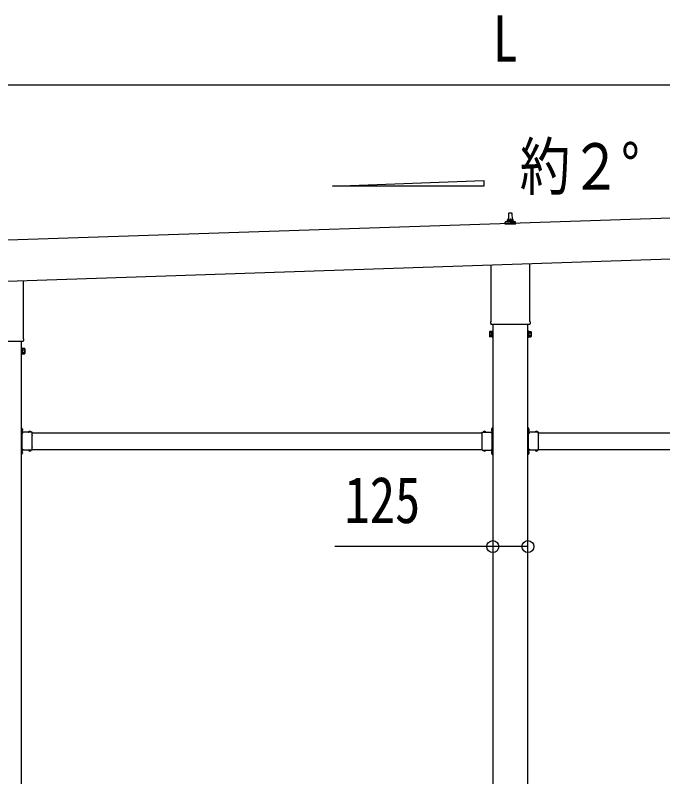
# Model space of a CAD drawing. Units: millimetres, scale not verified. Extents: x -21025 to 21025, y -14850 to 14850.
# Drawn here: x -650 to 1651, y -3014 to -309 of the extents above; entities that cross this region are included whole.
import ezdxf
from ezdxf.enums import TextEntityAlignment as Align

# ---------------------------------------------------------------- set-up
doc = ezdxf.new("R2010")
doc.units = ezdxf.units.MM
doc.header["$LTSCALE"] = 60
for name, color, linetype in [('0-5_YKK_13', 4, 'Continuous'), ('0-6_YKK_A1', 4, 'Continuous'), ('0-7_YKK_D', 6, 'Continuous')]:
    doc.layers.add(name, color=color, linetype=linetype)
doc.styles.add('ＭＳ ゴシック', font='')
doc.styles.get('ＭＳ ゴシック').set_extended_font_data('MS Gothic')

msp = doc.modelspace()

# ---------------------------------------------------------------- linework, layer by layer
at = {"layer": '0-5_YKK_13'}
for p, q in [((1103.82, -1035.74), (1104.54, -1012.21)), ((1105.54, -1011.24), (1114.09, -1011.24)), ((1115.09, -1012.21), (1115.82, -1035.74)), ((1091.57, -1051.24), (1091.57, -1043.53)), ((1128.07, -1051.24), (1091.57, -1051.24)), ((1091.95, -1042.74), (1127.68, -1042.74)), ((1092.33, -1042.55), (1099.05, -1040.92)), ((1099.43, -1040.74), (1120.2, -1040.74)), ((1099.82, -1039.95), (1099.82, -1035.74)), ((1100.82, -1035.74), (1118.82, -1035.74)), ((1119.82, -1039.95), (1119.82, -1035.74)), ((1127.3, -1042.55), (1120.58, -1040.92)), ((1128.07, -1051.24), (1128.07, -1043.53)), ((1041.52, -1395.23), (1041.52, -1195.86)), ((1178.12, -1191.3), (1178.12, -1395.23)), ((-621.88, -1251.3), (-621.88, -1455.23)), ((1039.82, -1404), (1039.82, -1398.5)), ((1179.82, -1398.5), (1179.82, -1404)), ((1035.82, -1433.5), (1036.58, -1432.19)), ((1035.82, -1433.5), (1035.82, -1450.5)), ((1177.75, -1407.5), (1041.88, -1407.5)), ((1183.82, -1433.5), (1183.06, -1432.19)), ((1183.82, -1433.5), (1183.82, -1450.5)), ((-620.18, -1458.5), (-620.18, -1464)), ((1035.82, -1450.5), (1036.58, -1451.81)), ((1042.82, -1437.09), (1036.58, -1437.09)), ((1042.82, -1446.91), (1036.58, -1446.91)), ((1042.82, -1451.81), (1036.58, -1451.81)), ((1045.32, -1451.2), (1042.82, -1451.2)), ((1174.32, -1451.2), (1176.82, -1451.2)), ((1176.82, -1437.09), (1183.06, -1437.09)), ((1176.82, -1446.91), (1183.06, -1446.91)), ((1176.82, -1451.81), (1183.06, -1451.81)), ((1183.82, -1450.5), (1183.06, -1451.81)), ((-622.25, -1467.5), (-758.12, -1467.5)), ((-625.68, -1511.2), (-623.18, -1511.2)), ((-623.18, -1497.09), (-616.94, -1497.09)), ((-623.18, -1506.91), (-616.94, -1506.91)), ((-623.18, -1511.81), (-616.94, -1511.81)), ((-616.18, -1493.5), (-616.94, -1492.19)), ((-616.18, -1510.5), (-616.94, -1511.81)), ((-616.18, -1493.5), (-616.18, -1510.5)), ((-626.08, -1774.5), (-627.68, -1774.5)), ((-627.68, -1779), (-626.08, -1779)), ((-626.08, -1780), (-627.68, -1780)), ((-621.98, -1782), (-627.68, -1782)), ((-626.08, -1784), (-627.68, -1784)), ((-627.68, -1785), (-626.08, -1785)), ((-626.08, -1791.46), (-626.08, -1774.5)), ((-626.08, -1777.97), (-626.08, -1786.04)), ((-626.08, -1780.87), (-623.43, -1779.55)), ((-626.08, -1783.13), (-623.43, -1784.45)), ((-625.22, -1777.27), (-625.38, -1777.27)), ((1041.62, -1782), (1047.32, -1782)), ((1045.72, -1780.87), (1043.06, -1779.55)), ((1045.72, -1783.13), (1043.06, -1784.45)), ((1044.85, -1777.27), (1045.02, -1777.27)), ((1045.72, -1774.5), (1047.32, -1774.5)), ((1045.72, -1791.46), (1045.72, -1774.5)), ((1045.72, -1777.97), (1045.72, -1786.04)), ((1047.32, -1779), (1045.72, -1779)), ((1045.72, -1780), (1047.32, -1780)), ((1045.72, -1784), (1047.32, -1784)), ((1047.32, -1785), (1045.72, -1785)), ((1173.92, -1774.5), (1172.32, -1774.5)), ((1172.32, -1779), (1173.92, -1779)), ((1173.92, -1780), (1172.32, -1780)), ((1178.02, -1782), (1172.32, -1782)), ((1173.92, -1784), (1172.32, -1784)), ((1172.32, -1785), (1173.92, -1785)), ((1173.92, -1791.46), (1173.92, -1774.5)), ((1173.92, -1777.97), (1173.92, -1786.04)), ((1173.92, -1780.87), (1176.57, -1779.55)), ((1173.92, -1783.13), (1176.57, -1784.45)), ((1174.78, -1777.27), (1174.62, -1777.27)), ((-589.68, -1789.9), (-626.08, -1789.9)), ((-625.68, -1791.5), (-622.68, -1791.5)), ((-625.68, -1800.29), (-625.68, -1793.5)), ((-625.68, -1842.29), (-625.68, -1801.71)), ((-625.22, -1786.74), (-625.38, -1786.74)), ((-602.42, -1789.04), (-602.42, -1789.2)), ((-593.65, -1789.9), (-601.72, -1789.9)), ((-598.81, -1789.9), (-600.13, -1787.24)), ((-596.56, -1789.9), (-595.23, -1787.24)), ((-592.95, -1789.04), (-592.95, -1789.2)), ((-589.68, -1800.29), (-589.68, -1789.9)), ((-589.68, -1842.29), (-589.68, -1801.71)), ((1009.32, -1800.29), (1009.32, -1789.9)), ((1009.32, -1789.9), (1045.72, -1789.9)), ((1009.32, -1842.29), (1009.32, -1801.71)), ((1012.58, -1789.04), (1012.58, -1789.2)), ((1013.28, -1789.9), (1021.35, -1789.9)), ((1016.19, -1789.9), (1014.87, -1787.24)), ((1018.44, -1789.9), (1019.77, -1787.24)), ((1022.05, -1789.04), (1022.05, -1789.2)), ((1045.32, -1791.5), (1042.32, -1791.5)), ((1044.85, -1786.74), (1045.02, -1786.74)), ((1045.32, -1800.29), (1045.32, -1793.5)), ((1045.32, -1842.29), (1045.32, -1801.71)), ((1210.32, -1789.9), (1173.92, -1789.9)), ((1174.32, -1791.5), (1177.32, -1791.5)), ((1174.32, -1800.29), (1174.32, -1793.5)), ((1174.32, -1842.29), (1174.32, -1801.71)), ((1174.78, -1786.74), (1174.62, -1786.74)), ((1197.58, -1789.04), (1197.58, -1789.2)), ((1206.35, -1789.9), (1198.28, -1789.9)), ((1201.19, -1789.9), (1199.87, -1787.24)), ((1203.44, -1789.9), (1204.77, -1787.24)), ((1207.05, -1789.04), (1207.05, -1789.2)), ((1210.32, -1800.29), (1210.32, -1789.9)), ((1210.32, -1842.29), (1210.32, -1801.71)), ((-626.08, -1860), (-627.68, -1860)), ((-626.08, -1864), (-627.68, -1864)), ((-626.08, -1869.5), (-626.08, -1852.54)), ((-589.68, -1854.1), (-626.08, -1854.1)), ((-626.08, -1857.97), (-626.08, -1866.04)), ((-626.08, -1860.87), (-623.43, -1859.55)), ((-626.08, -1863.13), (-623.43, -1864.45)), ((-625.68, -1850.5), (-625.68, -1843.71)), ((-622.68, -1852.5), (-625.68, -1852.5)), ((-625.22, -1857.27), (-625.38, -1857.27)), ((-602.42, -1854.96), (-602.42, -1854.8)), ((-593.65, -1854.1), (-601.72, -1854.1)), ((-598.81, -1854.1), (-600.13, -1856.76)), ((-596.56, -1854.1), (-595.23, -1856.76)), ((-592.95, -1854.96), (-592.95, -1854.8)), ((-589.68, -1854.1), (-589.68, -1843.71)), ((1009.32, -1854.1), (1009.32, -1843.71)), ((1009.32, -1854.1), (1045.72, -1854.1)), ((1012.58, -1854.96), (1012.58, -1854.8)), ((1013.28, -1854.1), (1021.35, -1854.1)), ((1016.19, -1854.1), (1014.87, -1856.76)), ((1018.44, -1854.1), (1019.77, -1856.76)), ((1022.05, -1854.96), (1022.05, -1854.8)), ((1042.32, -1852.5), (1045.32, -1852.5)), ((1045.72, -1860.87), (1043.06, -1859.55)), ((1045.72, -1863.13), (1043.06, -1864.45)), ((1044.85, -1857.27), (1045.02, -1857.27)), ((1045.32, -1850.5), (1045.32, -1843.71)), ((1045.72, -1869.5), (1045.72, -1852.54)), ((1045.72, -1857.97), (1045.72, -1866.04)), ((1045.72, -1860), (1047.32, -1860)), ((1045.72, -1864), (1047.32, -1864)), ((1173.92, -1860), (1172.32, -1860)), ((1173.92, -1864), (1172.32, -1864)), ((1173.92, -1869.5), (1173.92, -1852.54)), ((1210.32, -1854.1), (1173.92, -1854.1)), ((1173.92, -1857.97), (1173.92, -1866.04)), ((1173.92, -1860.87), (1176.57, -1859.55)), ((1173.92, -1863.13), (1176.57, -1864.45)), ((1174.32, -1850.5), (1174.32, -1843.71)), ((1177.32, -1852.5), (1174.32, -1852.5)), ((1174.78, -1857.27), (1174.62, -1857.27)), ((1197.58, -1854.96), (1197.58, -1854.8)), ((1206.35, -1854.1), (1198.28, -1854.1)), ((1201.19, -1854.1), (1199.87, -1856.76)), ((1203.44, -1854.1), (1204.77, -1856.76)), ((1207.05, -1854.96), (1207.05, -1854.8)), ((1210.32, -1854.1), (1210.32, -1843.71)), ((-626.08, -1869.5), (-627.68, -1869.5)), ((-625.22, -1866.74), (-625.38, -1866.74)), ((1044.85, -1866.74), (1045.02, -1866.74)), ((1045.72, -1869.5), (1047.32, -1869.5)), ((1173.92, -1869.5), (1172.32, -1869.5)), ((1174.78, -1866.74), (1174.62, -1866.74))]:
    msp.add_line(p, q, dxfattribs=at)
for points in [[(1042.82, -1451.81), (1042.82, -1432.19), (1036.58, -1432.19)], [(1042.82, -1451.2), (1042.82, -1432.8), (1045.32, -1432.8)], [(1176.82, -1451.2), (1176.82, -1432.8), (1174.32, -1432.8)], [(1176.82, -1451.81), (1176.82, -1432.19), (1183.06, -1432.19)], [(-623.18, -1511.2), (-623.18, -1492.8), (-625.68, -1492.8)], [(-623.18, -1511.81), (-623.18, -1492.19), (-616.94, -1492.19)], [(-627.68, -1789.5), (-627.68, -1783.5), (-627.68, -1780.5), (-627.68, -1774.5)], [(1047.32, -1789.5), (1047.32, -1783.5), (1047.32, -1780.5), (1047.32, -1774.5)], [(1172.32, -1789.5), (1172.32, -1783.5), (1172.32, -1780.5), (1172.32, -1774.5)], [(-625.68, -1793.5), (-622.68, -1793.5), (-622.68, -1789.9)], [(1045.32, -1793.5), (1042.32, -1793.5), (1042.32, -1789.9)], [(1174.32, -1793.5), (1177.32, -1793.5), (1177.32, -1789.9)], [(-627.68, -1869.5), (-627.68, -1863.5), (-627.68, -1860.5), (-627.68, -1854.5)], [(-625.68, -1850.5), (-622.68, -1850.5), (-622.68, -1854.1)], [(1045.32, -1850.5), (1042.32, -1850.5), (1042.32, -1854.1)], [(1047.32, -1869.5), (1047.32, -1863.5), (1047.32, -1860.5), (1047.32, -1854.5)], [(1172.32, -1869.5), (1172.32, -1863.5), (1172.32, -1860.5), (1172.32, -1854.5)], [(1174.32, -1850.5), (1177.32, -1850.5), (1177.32, -1854.1)]]:
    msp.add_lwpolyline(points, dxfattribs=at)
for points in [[(1045.32, -1452.5), (1045.32, -1431.5), (1047.32, -1431.5), (1047.32, -1452.5)], [(1174.32, -1452.5), (1174.32, -1431.5), (1172.32, -1431.5), (1172.32, -1452.5)], [(-625.68, -1512.5), (-625.68, -1491.5), (-627.68, -1491.5), (-627.68, -1512.5)]]:
    msp.add_lwpolyline(points, close=True, dxfattribs=at)
for centre, radius, start, end in [((1105.54, -1012.24), 1, 90, 178.60509), ((1114.09, -1012.24), 1, 1.39491, 90), ((1092.57, -1043.53), 1, 103.62699, 180), ((1098.82, -1039.95), 1, 283.62699, 0), ((1103.9, -1036.37), 4.13, 90, 171.17633), ((1100.82, -1036.74), 1, 90, 180), ((1113.15, -1035.74), 4.83, 133.60282, 180), ((1106.48, -1035.74), 4.83, 0, 46.39718), ((1115.73, -1036.37), 4.13, 8.82367, 90), ((1118.82, -1036.74), 1, 0, 90), ((1120.82, -1039.95), 1, 180, 256.37301), ((1127.07, -1043.53), 1, 0, 76.37301), ((1043.82, -1398.5), 4, 125.09963, 180), ((1043.82, -1404), 4, 180, 194.47751), ((1043.82, -1404), 4, 194.47751, 241.04498), ((1175.82, -1404), 4, 298.95502, 345.52249), ((1175.82, -1398.5), 4, 0, 54.90037), ((1175.82, -1404), 4, 345.52249, 0), ((1040.16, -1434.64), 4.34, 145.61575, 214.38425), ((1179.47, -1434.64), 4.34, 325.61575, 34.38425), ((-624.18, -1458.5), 4, 0, 54.90037), ((1052.06, -1442), 16.24, 162.41205, 197.58795), ((1040.16, -1449.36), 4.34, 145.61575, 214.38425), ((1167.58, -1442), 16.24, 342.41205, 17.58795), ((1179.47, -1449.36), 4.34, 325.61575, 34.38425), ((-624.18, -1464), 4, 298.95502, 345.52249), ((-624.18, -1464), 4, 345.52249, 0), ((-620.53, -1494.64), 4.34, 325.61575, 34.38425), ((-632.42, -1502), 16.24, 342.41205, 17.58795), ((-620.53, -1509.36), 4.34, 325.61575, 34.38425), ((-625.38, -1777.97), 0.7, 90, 180), ((-625.22, -1778.13), 0.862, 39.12355, 90), ((-629.98, -1782), 7, 0, 39.12355), ((-629.98, -1782), 7, 320.87645, 0), ((1049.62, -1782), 7, 140.87645, 180), ((1049.62, -1782), 7, 180, 219.12355), ((1044.85, -1778.13), 0.862, 90, 140.87645), ((1045.02, -1777.97), 0.7, 0, 90), ((1174.62, -1777.97), 0.7, 90, 180), ((1174.78, -1778.13), 0.862, 39.12355, 90), ((1170.02, -1782), 7, 0, 39.12355), ((1170.02, -1782), 7, 320.87645, 0), ((-625.68, -1789.5), 2, 180, 270), ((-625.38, -1786.04), 0.7, 180, 270), ((-626.38, -1801), 1, 314.427, 45.573), ((-625.22, -1785.87), 0.862, 270, 320.87645), ((-601.56, -1789.04), 0.862, 129.12355, 180), ((-601.72, -1789.2), 0.7, 180, 270), ((-597.68, -1793.8), 7, 90, 129.12355), ((-597.68, -1793.8), 7, 50.87645, 90), ((-593.65, -1789.2), 0.7, 270, 0), ((-593.81, -1789.04), 0.862, 0, 50.87645), ((-588.98, -1801), 1, 134.427, 225.573), ((1008.62, -1801), 1, 314.427, 45.573), ((1013.44, -1789.04), 0.862, 129.12355, 180), ((1013.28, -1789.2), 0.7, 180, 270), ((1017.32, -1793.8), 7, 90, 129.12355), ((1017.32, -1793.8), 7, 50.87645, 90), ((1021.35, -1789.2), 0.7, 270, 0), ((1021.19, -1789.04), 0.862, 0, 50.87645), ((1044.85, -1785.87), 0.862, 219.12355, 270), ((1045.02, -1786.04), 0.7, 270, 0), ((1046.02, -1801), 1, 134.427, 225.573), ((1045.32, -1789.5), 2, 270, 0), ((1174.32, -1789.5), 2, 180, 270), ((1174.62, -1786.04), 0.7, 180, 270), ((1173.62, -1801), 1, 314.427, 45.573), ((1174.78, -1785.87), 0.862, 270, 320.87645), ((1198.44, -1789.04), 0.862, 129.12355, 180), ((1198.28, -1789.2), 0.7, 180, 270), ((1202.32, -1793.8), 7, 90, 129.12355), ((1202.32, -1793.8), 7, 50.87645, 90), ((1206.35, -1789.2), 0.7, 270, 0), ((1206.19, -1789.04), 0.862, 0, 50.87645), ((1211.02, -1801), 1, 134.427, 225.573), ((-625.68, -1854.5), 2, 90, 180), ((-625.38, -1857.97), 0.7, 90, 180), ((-625.38, -1866.04), 0.7, 180, 270), ((-626.38, -1843), 1, 314.427, 45.573), ((-625.22, -1858.13), 0.862, 39.12355, 90), ((-625.22, -1865.87), 0.862, 270, 320.87645), ((-629.98, -1862), 7, 0, 39.12355), ((-629.98, -1862), 7, 320.87645, 0), ((-601.72, -1854.8), 0.7, 90, 180), ((-601.56, -1854.96), 0.862, 180, 230.87645), ((-597.68, -1850.2), 7, 230.87645, 270), ((-597.68, -1850.2), 7, 270, 309.12355), ((-593.65, -1854.8), 0.7, 0, 90), ((-593.81, -1854.96), 0.862, 309.12355, 0), ((-588.98, -1843), 1, 134.427, 225.573), ((1008.62, -1843), 1, 314.427, 45.573), ((1013.28, -1854.8), 0.7, 90, 180), ((1013.44, -1854.96), 0.862, 180, 230.87645), ((1017.32, -1850.2), 7, 230.87645, 270), ((1017.32, -1850.2), 7, 270, 309.12355), ((1021.35, -1854.8), 0.7, 0, 90), ((1021.19, -1854.96), 0.862, 309.12355, 0), ((1049.62, -1862), 7, 140.87645, 180), ((1049.62, -1862), 7, 180, 219.12355), ((1044.85, -1858.13), 0.862, 90, 140.87645), ((1044.85, -1865.87), 0.862, 219.12355, 270), ((1046.02, -1843), 1, 134.427, 225.573), ((1045.02, -1857.97), 0.7, 0, 90), ((1045.02, -1866.04), 0.7, 270, 0), ((1045.32, -1854.5), 2, 0, 90), ((1174.32, -1854.5), 2, 90, 180), ((1174.62, -1857.97), 0.7, 90, 180), ((1174.62, -1866.04), 0.7, 180, 270), ((1173.62, -1843), 1, 314.427, 45.573), ((1174.78, -1858.13), 0.862, 39.12355, 90), ((1174.78, -1865.87), 0.862, 270, 320.87645), ((1170.02, -1862), 7, 0, 39.12355), ((1170.02, -1862), 7, 320.87645, 0), ((1198.28, -1854.8), 0.7, 90, 180), ((1198.44, -1854.96), 0.862, 180, 230.87645), ((1202.32, -1850.2), 7, 230.87645, 270), ((1202.32, -1850.2), 7, 270, 309.12355), ((1206.35, -1854.8), 0.7, 0, 90), ((1206.19, -1854.96), 0.862, 309.12355, 0), ((1211.02, -1843), 1, 134.427, 225.573)]:
    msp.add_arc(centre, radius, start, end, dxfattribs=at)
at = {"layer": '0-6_YKK_A1'}
for p, q in [((477.88, -916.48), (1015.48, -896.61)), ((1015.48, -916.48), (477.88, -916.48)), ((1015.48, -896.61), (1015.48, -916.48)), ((3800.69, -958.83), (-1591.32, -1138.54)), ((-1586.49, -1283.46), (3805.52, -1103.72)), ((1047.32, -1407.5), (1047.32, -4265)), ((1172.32, -4265), (1172.32, -1407.5)), ((-627.68, -4265), (-627.68, -1467.5)), ((-589.68, -1792), (1009.32, -1792)), ((1210.32, -1792), (2809.32, -1792)), ((-622.68, -1852), (-627.18, -1852)), ((-589.68, -1852), (1009.32, -1852)), ((1042.32, -1852), (1046.82, -1852)), ((1177.32, -1852), (1172.82, -1852)), ((1210.32, -1852), (2809.32, -1852))]:
    msp.add_line(p, q, dxfattribs=at)
for points in [[(-622.68, -1792), (-627.18, -1792), (-627.18, -1852)], [(1042.32, -1792), (1046.82, -1792), (1046.82, -1852)], [(1177.32, -1792), (1172.82, -1792), (1172.82, -1852)]]:
    msp.add_lwpolyline(points, dxfattribs=at)
at = {"layer": '0-7_YKK_D'}
msp.add_line((3573, -557.55), (-1358.79, -557.55), dxfattribs=at)
msp.add_lwpolyline([(1172.32, -2196.34), (1047.32, -2196.34), (486.32, -2196.34)], dxfattribs=at)
msp.add_lwpolyline([(1172.32, -2196.34), (1047.32, -2196.34), (486.32, -2196.34)], dxfattribs=at)
for centre in [(1047.32, -2196.34), (1047.32, -2196.34), (1172.32, -2196.34), (1172.32, -2196.34)]:
    msp.add_circle(centre, 21.25, dxfattribs=at)

# ---------------------------------------------------------------- texts
at = {"layer": '0-6_YKK_A1', "style": 'ＭＳ ゴシック', "width": 0.8}
msp.add_text('約２°', height=165, dxfattribs=at).set_placement((1143.15, -978.24), align=Align.BOTTOM_LEFT)
at = {"layer": '0-7_YKK_D', "style": 'ＭＳ ゴシック', "width": 0.8}
for s, p in [('L', (1047.1, -523.55)), ('125', (520.32, -2162.34)), ('125', (520.32, -2162.34))]:
    msp.add_text(s, height=165, dxfattribs=at).set_placement(p, align=Align.BOTTOM_LEFT)

doc.saveas('drawing.dxf')
